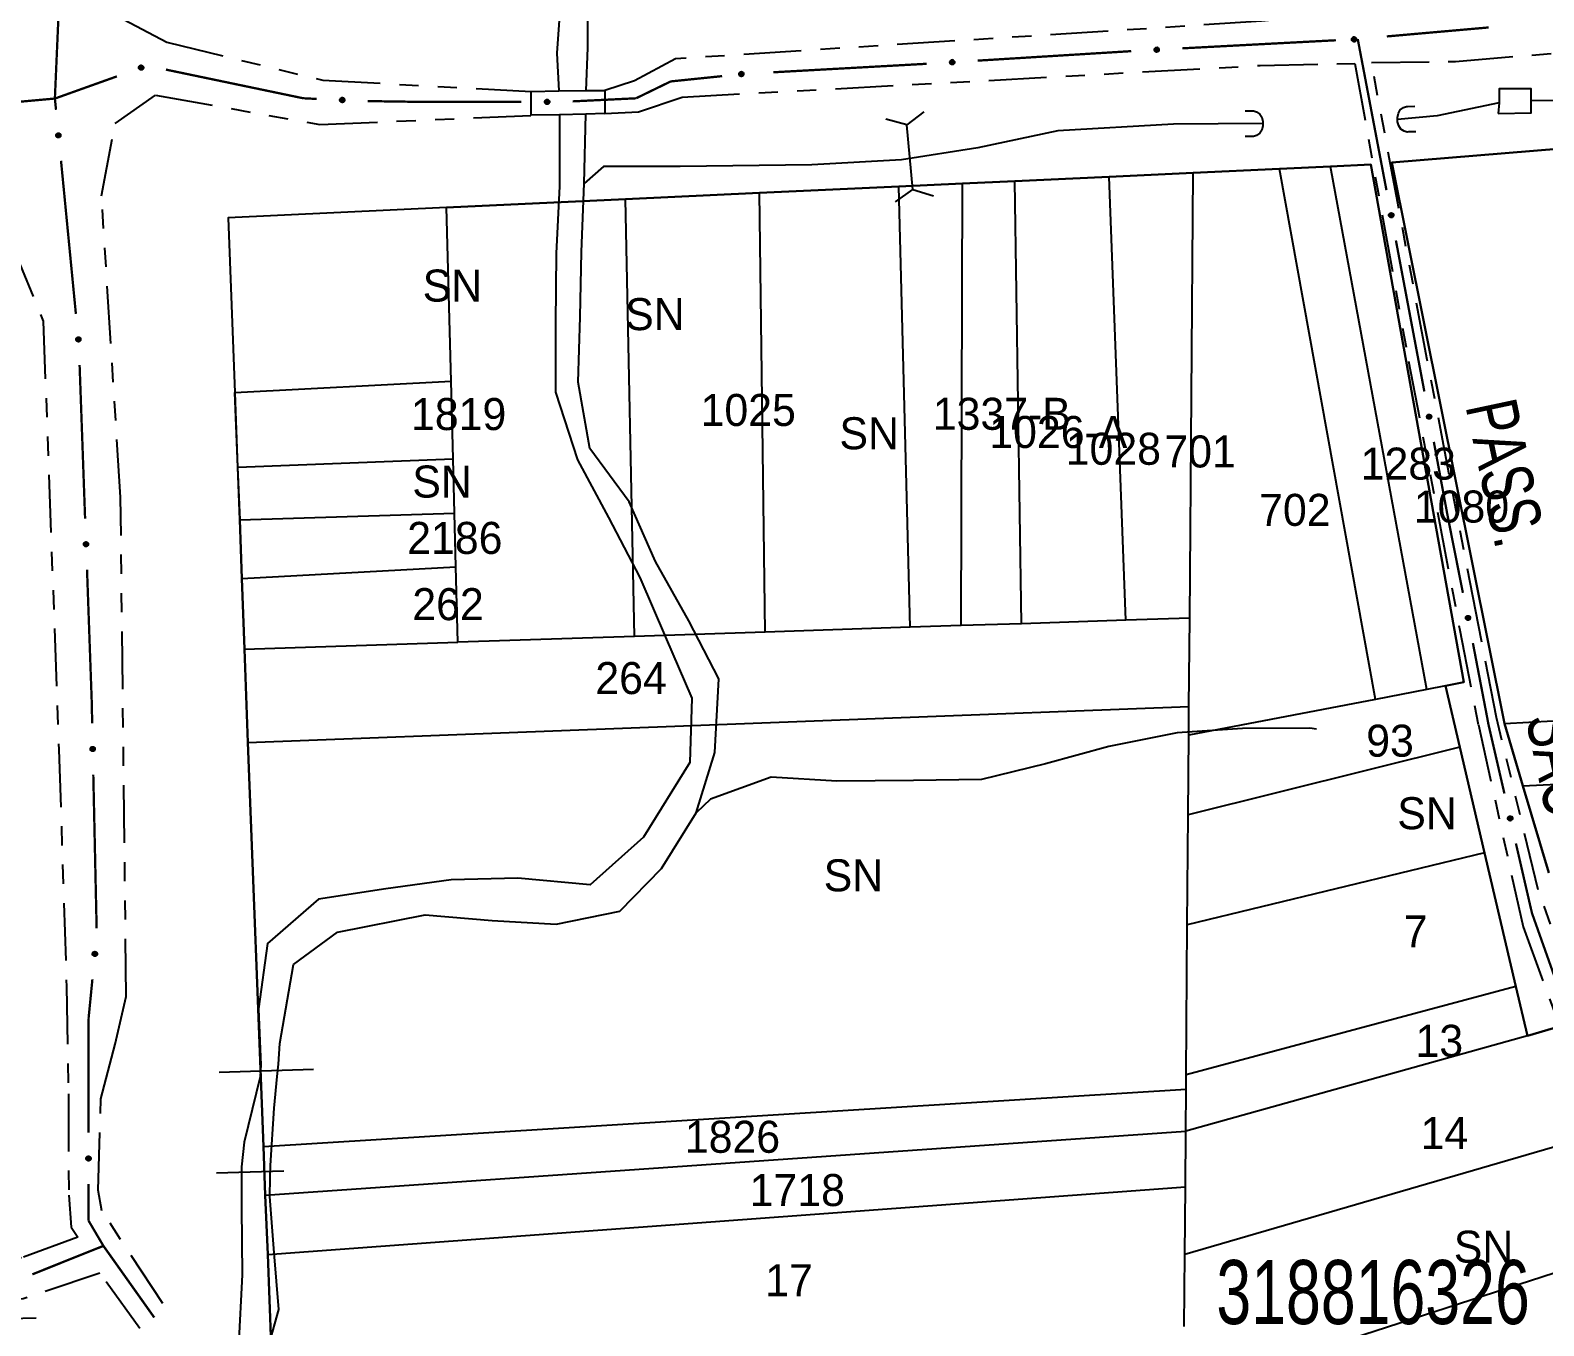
# Model space of a CAD drawing. Extents: x 201225 to 202591, y 4854937 to 4856079.
# Drawn here: x 202366.2 to 202484.4, y 4855265.3 to 4855366.5 of the extents above; entities that cross this region are included whole.
import ezdxf
from ezdxf.enums import TextEntityAlignment as Align

# ---------------------------------------------------------------- set-up
doc = ezdxf.new("R2010")
doc.units = 0
doc.header["$LTSCALE"] = 1.5
doc.header["$MEASUREMENT"] = 0
doc.linetypes.add('TRACO_05', pattern=[11, 7, -1, 0.5, -1, 0.5, -1])
doc.linetypes.add('TRACO_25', pattern=[8, 3, -1, 1, -1, 1, -1])
for name, color, linetype in [('CD_MALHA_LOTES', 7, 'CONTINUOUS'), ('CD_TXT_QUADRA', 2, 'CONTINUOUS'), ('HD-CURSO-PERENE', 170, 'CONTINUOUS'), ('HD-VALAS-DRENOS', 170, 'CONTINUOUS'), ('RU-QUADRA', 210, 'CONTINUOUS'), ('SV-BUEIRO-VALA', 7, 'CONTINUOUS'), ('SV-EIXO-RUA-N-PAV', 6, 'CONTINUOUS'), ('SV-ESTIVAS', 7, 'CONTINUOUS'), ('SV-PONTE-BUEIRO', 251, 'CONTINUOUS'), ('SV-RUA-NAO-PAV', 7, 'CONTINUOUS'), ('SV-TXT-RUA-N-PAV', 7, 'CONTINUOUS'), ('Th_NmrPort', 7, 'CONTINUOUS')]:
    doc.layers.add(name, color=color, linetype=linetype)
doc.styles.add('ARIAL', font='ARIAL.SHX')

# ---------------------------------------------------------------- blocks, each defined once
blk = doc.blocks.new('COD045', base_point=(202327.41, 4856051.68))
at = {"layer": 'SV-ESTIVAS'}
blk.add_lwpolyline([(202328.158538, 4856050.182924), (202327.41, 4856051.68), (202328.158538, 4856053.182924)], dxfattribs=at)
blk = doc.blocks.new('COD120', base_point=(202325.86, 4856054.02))
at = {"layer": 'SV-BUEIRO-VALA'}
blk.add_lwpolyline([(202324.86, 4856052.62), (202324.86, 4856053.203333), (202324.86, 4856053.290833), (202324.943333, 4856053.524167), (202325.11, 4856053.786667), (202325.36, 4856053.9325), (202325.693333, 4856054.02), (202326.026667, 4856054.02), (202326.36, 4856053.9325), (202326.61, 4856053.786667), (202326.776667, 4856053.524167), (202326.86, 4856053.290833), (202326.86, 4856053.203333), (202326.86, 4856052.62)], dxfattribs=at)

msp = doc.modelspace()

# ---------------------------------------------------------------- linework, layer by layer
at = {"layer": 'CD_MALHA_LOTES', "linetype": 'Continuous', "flags": 128}
for points in [[(202481.3, 4855312.35), (202472.51, 4855356.14), (202492.4, 4855357.8)], [(202456.98, 4855355.34), (202463.72, 4855355.65)], [(202463.72, 4855355.65), (202467.72, 4855355.84)], [(202471.23, 4855314.23), (202463.72, 4855355.65)], [(202467.72, 4855355.84), (202470.86, 4855355.99)], [(202475.24, 4855315.01), (202467.72, 4855355.84)], [(202470.86, 4855355.99), (202478.13, 4855315.57)], [(202434, 4855354.27), (202438.97, 4855354.5)], [(202438.88, 4855320), (202438.97, 4855354.5)], [(202438.97, 4855354.5), (202443.07, 4855354.69)], [(202443.07, 4855354.69), (202450.42, 4855355.03)], [(202443.58, 4855320.14), (202443.07, 4855354.69)], [(202450.42, 4855355.03), (202456.98, 4855355.34)], [(202451.74, 4855320.41), (202450.42, 4855355.03)], [(202456.72, 4855320.58), (202456.98, 4855355.34)], [(202398.7, 4855352.63), (202412.66, 4855353.28)], [(202412.66, 4855353.28), (202423.14, 4855353.77)], [(202413.38, 4855319.15), (202412.66, 4855353.28)], [(202423.14, 4855353.77), (202434, 4855354.27)], [(202423.56, 4855319.48), (202423.14, 4855353.77)], [(202434.9, 4855319.88), (202434, 4855354.27)], [(202398.7, 4855352.63), (202381.64, 4855351.83)], [(202399.05, 4855339.09), (202398.7, 4855352.63)], [(202381.64, 4855351.83), (202382.16, 4855338.19)], [(202382.16, 4855338.19), (202399.05, 4855339.09)], [(202399.21, 4855333.01), (202399.05, 4855339.09)], [(202382.4, 4855332.36), (202382.16, 4855338.19)], [(202382.4, 4855332.36), (202399.21, 4855333.01)], [(202382.54, 4855328.24), (202382.4, 4855332.36)], [(202399.32, 4855328.77), (202399.21, 4855333.01)], [(202382.54, 4855328.24), (202399.32, 4855328.77)], [(202399.43, 4855324.58), (202399.32, 4855328.77)], [(202382.71, 4855323.67), (202382.54, 4855328.24)], [(202382.71, 4855323.67), (202399.43, 4855324.58)], [(202382.91, 4855318.15), (202382.71, 4855323.67)], [(202399.58, 4855318.7), (202399.43, 4855324.58)], [(202443.58, 4855320.14), (202438.88, 4855320)], [(202451.74, 4855320.41), (202443.58, 4855320.14)], [(202456.72, 4855320.58), (202451.74, 4855320.41)], [(202456.66, 4855313.67), (202456.72, 4855320.58)], [(202413.38, 4855319.15), (202399.58, 4855318.7)], [(202423.56, 4855319.48), (202413.38, 4855319.15)], [(202434.9, 4855319.88), (202423.56, 4855319.48)], [(202438.88, 4855320), (202434.9, 4855319.88)], [(202382.91, 4855318.15), (202399.58, 4855318.7)], [(202383.17, 4855310.88), (202382.91, 4855318.15)], [(202478.13, 4855315.57), (202476.68, 4855315.29)], [(202471.23, 4855314.23), (202456.65, 4855311.44)], [(202475.24, 4855315.01), (202471.23, 4855314.23)], [(202476.68, 4855315.29), (202475.24, 4855315.01)], [(202476.68, 4855315.29), (202477.8, 4855310.51)], [(202383.17, 4855310.88), (202456.66, 4855313.67)], [(202456.65, 4855311.44), (202456.66, 4855313.67)], [(202481.3, 4855312.35), (202492.69, 4855312.98)], [(202482.74, 4855307.49), (202481.3, 4855312.35)], [(202384.4, 4855279.33), (202383.17, 4855310.88)], [(202456.6, 4855305.21), (202456.65, 4855311.44)], [(202477.8, 4855310.51), (202456.6, 4855305.21)], [(202477.8, 4855310.51), (202479.74, 4855302.26)], [(202482.74, 4855307.49), (202502.95, 4855308.48)], [(202484.75, 4855300.69), (202482.74, 4855307.49)], [(202456.53, 4855296.63), (202456.6, 4855305.21)], [(202479.74, 4855302.26), (202456.53, 4855296.63)], [(202479.74, 4855302.26), (202482.19, 4855291.83)], [(202456.44, 4855284.93), (202456.53, 4855296.63)], [(202482.19, 4855291.83), (202456.44, 4855284.93)], [(202482.19, 4855291.83), (202483.09, 4855287.96)], [(202483.09, 4855287.96), (202485.12, 4855288.57)], [(202483.09, 4855287.96), (202456.41, 4855280.54)], [(202456.44, 4855283.81), (202456.44, 4855284.93)], [(202384.4, 4855279.33), (202456.44, 4855283.81)], [(202456.41, 4855280.54), (202456.44, 4855283.81)], [(202384.54, 4855275.53), (202456.41, 4855280.54)], [(202487.9, 4855280.08), (202456.34, 4855270.9)], [(202456.38, 4855276.19), (202456.41, 4855280.54)], [(202384.54, 4855275.53), (202384.4, 4855279.33)], [(202384.74, 4855270.89), (202384.54, 4855275.53)], [(202384.74, 4855270.89), (202456.38, 4855276.19)], [(202456.34, 4855270.9), (202456.38, 4855276.19)], [(202385.12, 4855260.28), (202384.74, 4855270.89)], [(202490.79, 4855271.27), (202456.25, 4855260.08)], [(202456.29, 4855265.28), (202456.34, 4855270.9)]]:
    msp.add_lwpolyline(points, dxfattribs=at)
at = {"layer": 'HD-CURSO-PERENE', "linetype": 'Continuous'}
for points in [[(202409.73, 4855371.1, 2.8), (202409.69, 4855365.1, 2.8), (202409.58, 4855361.76, 2.8)], [(202407.69, 4855370.23, 3.02), (202407.31, 4855364.68, 3.01), (202407.45, 4855361.75, 3.02)], [(202407.51, 4855359.88, 2.8), (202407.5, 4855354.31, 2.8), (202407.24, 4855349.04, 2.8), (202407.21, 4855343.59, 2.8), (202407.2, 4855338.21, 2.8), (202408.92, 4855332.93, 2.8), (202411.35, 4855328.43, 2.8), (202413.79, 4855323.75, 2.8), (202415.78, 4855319.09, 2.8), (202417.84, 4855314.33, 2.8), (202417.7, 4855309.32, 2.8), (202414.06, 4855303.48, 2.8), (202409.9, 4855299.77, 2.8), (202404.26, 4855300.27, 2.8), (202399.06, 4855300.16, 2.8), (202393.95, 4855299.45, 2.8), (202388.69, 4855298.63, 2.8), (202384.72, 4855295.18, 2.8), (202384.02, 4855290.08, 2.8), (202384.18, 4855285.71, 2.8), (202384.14, 4855284.76, 2.8), (202382.88, 4855279.68, 2.8), (202382.69, 4855277.75, 2.8), (202382.67, 4855276.84, 2.8), (202382.69, 4855274.57, 2.8), (202382.74, 4855269.31, 2.8), (202382.45, 4855263.74, 2.8)], [(202384.85, 4855263.91, 2.8), (202385.6, 4855266.6, 2.8), (202385.23, 4855271.03, 2.8), (202384.89, 4855275.44, 2.8), (202384.91, 4855276.89, 2.8), (202384.95, 4855277.84, 2.8), (202385.24, 4855282.33, 2.8), (202385.47, 4855284.8, 2.8), (202385.56, 4855285.75, 2.8), (202385.68, 4855287.36, 2.8), (202386.74, 4855293.53, 2.8), (202390.18, 4855296.06, 2.8), (202397.01, 4855297.42, 2.8), (202402.26, 4855296.97, 2.8), (202407.24, 4855296.7, 2.8), (202412.21, 4855297.69, 2.8), (202415.47, 4855301.04, 2.8), (202418.19, 4855305.38, 2.8), (202419.63, 4855310.09, 2.8), (202419.96, 4855315.83, 2.8), (202417.61, 4855320.36, 2.8), (202415.01, 4855324.99, 2.8), (202412.95, 4855329.65, 2.8), (202409.87, 4855333.83, 2.8), (202408.98, 4855339.01, 2.8), (202409.12, 4855344.11, 2.8), (202409.23, 4855349.18, 2.8), (202409.43, 4855354.5, 2.8), (202409.56, 4855359.93, 2.8)]]:
    msp.add_polyline3d(points, dxfattribs=at)
at = {"layer": 'HD-VALAS-DRENOS', "linetype": 'TRACO_05'}
for points in [[(202512.93, 4855363.3, 3.11), (202511.4, 4855363.28, 3.11), (202496.16, 4855361.2, 3.11), (202487.3, 4855361, 3.23), (202483.38, 4855360.96, 3.17)], [(202480.88, 4855360.81, 3.13), (202476.03, 4855359.78, 2.71), (202472.94, 4855359.5, 2.71)], [(202462.44, 4855359.18, 2.6), (202455.46, 4855359.13, 2.6), (202446.42, 4855358.63, 2.62), (202440.18, 4855357.29, 2.62), (202434.22, 4855356.35, 2.62), (202427.22, 4855355.97, 2.62), (202416.94, 4855355.83, 2.62), (202410.96, 4855355.83, 2.64), (202409.43, 4855354.5, 2.62)], [(202466.63, 4855311.91, 3.31), (202466.09, 4855311.99, 3.31), (202460.85, 4855311.95, 3.33), (202455.75, 4855311.63, 3.33), (202450.41, 4855310.57, 3.25), (202445.47, 4855309.21, 3.23), (202440.47, 4855307.97, 3.21), (202435.15, 4855307.91, 3.19), (202429.17, 4855307.85, 3.17), (202424.05, 4855308.17, 3.17), (202419.31, 4855306.45, 3.17), (202418.19, 4855305.38, 3.17)], [(202352.75, 4855265.51, 2.79), (202357.78, 4855265.71, 2.75), (202360.63, 4855265.83, 2.75), (202366.64, 4855265.95, 2.75)]]:
    msp.add_polyline3d(points, dxfattribs=at)
at = {"layer": 'RU-QUADRA', "linetype": 'Continuous', "flags": 128}
for points in [[(202492.4, 4855357.8), (202472.51, 4855356.14), (202481.3, 4855312.35), (202482.74, 4855307.49), (202484.75, 4855300.69)], [(202485.12, 4855288.57), (202483.09, 4855287.96), (202482.19, 4855291.83), (202479.74, 4855302.26), (202477.8, 4855310.51), (202476.68, 4855315.29), (202478.13, 4855315.57), (202470.86, 4855355.99), (202467.72, 4855355.84), (202463.72, 4855355.65), (202456.98, 4855355.34), (202450.42, 4855355.03), (202443.07, 4855354.69), (202438.97, 4855354.5), (202434, 4855354.27), (202423.14, 4855353.77), (202412.66, 4855353.28), (202398.7, 4855352.63), (202381.64, 4855351.83), (202382.16, 4855338.19), (202382.38, 4855332.36), (202382.54, 4855328.24), (202382.71, 4855323.67), (202382.91, 4855318.15), (202383.17, 4855310.88), (202384.4, 4855279.33), (202384.54, 4855275.53), (202384.74, 4855270.89), (202385.12, 4855260.28)]]:
    msp.add_lwpolyline(points, dxfattribs=at)
at = {"layer": 'SV-EIXO-RUA-N-PAV', "const_width": 0.18}
for points in [[(202368.11, 4855361.14), (202368.55, 4855371.24)], [(202480.06, 4855366.69), (202472.11, 4855365.99)], [(202468.13, 4855365.69), (202456.14, 4855365.06)], [(202469.84, 4855365.78), (202472.08, 4855353.99)], [(202436.11, 4855363.85), (202424.2, 4855363.19)], [(202436.18, 4855363.85), (202436.11, 4855363.85)], [(202452.15, 4855364.84), (202440.17, 4855364.1)], [(202372.95, 4855362.87), (202368.25, 4855361.19)], [(202387.51, 4855361.16), (202376.78, 4855363.4)], [(202420.21, 4855362.89), (202416.23, 4855362.48)], [(202416.18, 4855362.47), (202413.53, 4855361.18)], [(202416.23, 4855362.48), (202416.18, 4855362.47)], [(202368.11, 4855361.14), (202361.28, 4855360.52)], [(202368.25, 4855361.19), (202368.11, 4855361.14)], [(202368.2, 4855360.26), (202368.11, 4855361.14)], [(202387.55, 4855361.16), (202387.51, 4855361.16)], [(202388.55, 4855361.11), (202387.55, 4855361.16)], [(202396.71, 4855360.88), (202392.54, 4855360.94)], [(202397.54, 4855360.88), (202396.71, 4855360.88)], [(202404.54, 4855360.88), (202397.54, 4855360.88)], [(202413.49, 4855361.16), (202408.54, 4855360.92)], [(202413.53, 4855361.18), (202413.49, 4855361.16)], [(202369.75, 4855344.33), (202368.59, 4855356.28)], [(202472.82, 4855350.06), (202475.04, 4855338.27)], [(202370.47, 4855328.35), (202370.04, 4855340.34)], [(202475.78, 4855334.34), (202476.88, 4855328.44)], [(202476.88, 4855328.44), (202476.9, 4855328.35)], [(202476.9, 4855328.35), (202478.05, 4855322.55)], [(202370.99, 4855314.01), (202370.62, 4855324.36)], [(202478.83, 4855318.63), (202479.96, 4855312.74)], [(202371, 4855313.36), (202370.99, 4855314.01)], [(202371.03, 4855312.36), (202371, 4855313.36)], [(202479.96, 4855312.74), (202480.03, 4855312.35)], [(202480.03, 4855312.35), (202481.29, 4855306.89)], [(202371.37, 4855296.37), (202371.11, 4855308.36)], [(202482.19, 4855302.99), (202483.31, 4855298.12)], [(202483.31, 4855298.12), (202483.45, 4855297.53)], [(202483.45, 4855297.53), (202485.59, 4855291.5)], [(202370.74, 4855289.32), (202371.04, 4855292.38)], [(202370.74, 4855288.4), (202370.74, 4855289.32)], [(202370.74, 4855280.4), (202370.74, 4855288.4)], [(202370.74, 4855273.54), (202370.74, 4855276.4)], [(202370.81, 4855273.42), (202370.74, 4855273.54)], [(202371.9, 4855271.57), (202370.81, 4855273.42)], [(202370.99, 4855271.21), (202371.9, 4855271.57)], [(202372.4, 4855270.87), (202371.9, 4855271.57)], [(202366.35, 4855269.35), (202370.99, 4855271.21)], [(202375.87, 4855265.98), (202372.4, 4855270.87)]]:
    msp.add_lwpolyline(points, dxfattribs=at)
at = {"layer": 'SV-EIXO-RUA-N-PAV'}
for points in [[(202454.3, 4855364.85), (202454.26, 4855364.81), (202454.23, 4855364.79), (202454.19, 4855364.78), (202454.16, 4855364.77), (202454.12, 4855364.77), (202454.09, 4855364.78), (202454.05, 4855364.8), (202454.01, 4855364.83), (202453.99, 4855364.87), (202453.98, 4855364.91), (202453.97, 4855364.94), (202453.97, 4855364.98), (202453.98, 4855365.01), (202454, 4855365.05), (202454.04, 4855365.09), (202454.07, 4855365.11), (202454.1, 4855365.12), (202454.14, 4855365.13), (202454.18, 4855365.12), (202454.21, 4855365.12), (202454.25, 4855365.1), (202454.28, 4855365.06), (202454.31, 4855365.03), (202454.32, 4855364.99), (202454.32, 4855364.96), (202454.32, 4855364.92), (202454.32, 4855364.89), (202454.3, 4855364.85)], [(202469.7, 4855365.66), (202469.67, 4855365.62), (202469.63, 4855365.6), (202469.6, 4855365.58), (202469.56, 4855365.58), (202469.53, 4855365.58), (202469.49, 4855365.59), (202469.45, 4855365.61), (202469.42, 4855365.64), (202469.39, 4855365.68), (202469.38, 4855365.71), (202469.38, 4855365.75), (202469.38, 4855365.78), (202469.39, 4855365.82), (202469.41, 4855365.86), (202469.44, 4855365.89), (202469.47, 4855365.92), (202469.51, 4855365.93), (202469.54, 4855365.93), (202469.58, 4855365.93), (202469.61, 4855365.92), (202469.65, 4855365.9), (202469.69, 4855365.87), (202469.71, 4855365.84), (202469.72, 4855365.8), (202469.73, 4855365.77), (202469.73, 4855365.73), (202469.72, 4855365.69), (202469.7, 4855365.66)], [(202438.33, 4855363.88), (202438.29, 4855363.84), (202438.26, 4855363.81), (202438.22, 4855363.8), (202438.19, 4855363.8), (202438.15, 4855363.8), (202438.12, 4855363.81), (202438.08, 4855363.83), (202438.04, 4855363.86), (202438.02, 4855363.9), (202438.01, 4855363.93), (202438, 4855363.96), (202438, 4855364), (202438.01, 4855364.04), (202438.03, 4855364.07), (202438.06, 4855364.11), (202438.1, 4855364.13), (202438.13, 4855364.15), (202438.17, 4855364.15), (202438.2, 4855364.15), (202438.24, 4855364.14), (202438.28, 4855364.12), (202438.31, 4855364.09), (202438.34, 4855364.06), (202438.35, 4855364.02), (202438.35, 4855363.99), (202438.35, 4855363.95), (202438.35, 4855363.91), (202438.33, 4855363.88)], [(202375.01, 4855363.49), (202374.99, 4855363.45), (202374.96, 4855363.41), (202374.93, 4855363.39), (202374.9, 4855363.38), (202374.87, 4855363.37), (202374.83, 4855363.37), (202374.79, 4855363.38), (202374.75, 4855363.4), (202374.71, 4855363.43), (202374.69, 4855363.45), (202374.67, 4855363.49), (202374.67, 4855363.52), (202374.67, 4855363.56), (202374.67, 4855363.6), (202374.69, 4855363.64), (202374.72, 4855363.68), (202374.75, 4855363.7), (202374.78, 4855363.71), (202374.82, 4855363.72), (202374.85, 4855363.72), (202374.89, 4855363.71), (202374.94, 4855363.69), (202374.97, 4855363.67), (202374.99, 4855363.64), (202375.01, 4855363.61), (202375.02, 4855363.57), (202375.02, 4855363.53), (202375.01, 4855363.49)], [(202421.86, 4855362.96), (202421.83, 4855362.92), (202421.8, 4855362.89), (202421.77, 4855362.88), (202421.73, 4855362.87), (202421.7, 4855362.87), (202421.66, 4855362.88), (202421.62, 4855362.89), (202421.58, 4855362.92), (202421.56, 4855362.96), (202421.54, 4855362.99), (202421.54, 4855363.03), (202421.54, 4855363.06), (202421.54, 4855363.1), (202421.56, 4855363.14), (202421.59, 4855363.18), (202421.63, 4855363.2), (202421.66, 4855363.22), (202421.7, 4855363.22), (202421.73, 4855363.22), (202421.77, 4855363.22), (202421.8, 4855363.2), (202421.84, 4855363.17), (202421.87, 4855363.13), (202421.88, 4855363.1), (202421.89, 4855363.07), (202421.89, 4855363.03), (202421.88, 4855362.99), (202421.86, 4855362.96)], [(202390.68, 4855360.91), (202390.65, 4855360.87), (202390.61, 4855360.85), (202390.57, 4855360.84), (202390.54, 4855360.84), (202390.5, 4855360.85), (202390.47, 4855360.86), (202390.43, 4855360.88), (202390.4, 4855360.92), (202390.38, 4855360.96), (202390.37, 4855360.99), (202390.37, 4855361.03), (202390.37, 4855361.06), (202390.39, 4855361.1), (202390.41, 4855361.13), (202390.45, 4855361.17), (202390.48, 4855361.19), (202390.52, 4855361.2), (202390.55, 4855361.2), (202390.59, 4855361.19), (202390.62, 4855361.18), (202390.66, 4855361.16), (202390.69, 4855361.12), (202390.71, 4855361.08), (202390.72, 4855361.05), (202390.72, 4855361.01), (202390.72, 4855360.98), (202390.71, 4855360.94), (202390.68, 4855360.91)], [(202406.68, 4855360.77), (202406.65, 4855360.73), (202406.61, 4855360.71), (202406.58, 4855360.7), (202406.54, 4855360.7), (202406.51, 4855360.7), (202406.47, 4855360.71), (202406.44, 4855360.73), (202406.4, 4855360.77), (202406.38, 4855360.81), (202406.37, 4855360.84), (202406.37, 4855360.88), (202406.37, 4855360.91), (202406.38, 4855360.95), (202406.4, 4855360.98), (202406.44, 4855361.02), (202406.47, 4855361.04), (202406.51, 4855361.05), (202406.54, 4855361.05), (202406.58, 4855361.05), (202406.61, 4855361.04), (202406.65, 4855361.02), (202406.68, 4855360.98), (202406.71, 4855360.95), (202406.72, 4855360.91), (202406.72, 4855360.88), (202406.72, 4855360.84), (202406.71, 4855360.81), (202406.68, 4855360.77)], [(202368.3, 4855358.11), (202368.26, 4855358.14), (202368.23, 4855358.18), (202368.22, 4855358.21), (202368.21, 4855358.25), (202368.21, 4855358.28), (202368.22, 4855358.32), (202368.24, 4855358.35), (202368.27, 4855358.39), (202368.3, 4855358.42), (202368.34, 4855358.43), (202368.37, 4855358.44), (202368.41, 4855358.44), (202368.44, 4855358.43), (202368.48, 4855358.41), (202368.52, 4855358.38), (202368.54, 4855358.35), (202368.56, 4855358.31), (202368.56, 4855358.28), (202368.56, 4855358.24), (202368.56, 4855358.21), (202368.54, 4855358.17), (202368.51, 4855358.13), (202368.47, 4855358.11), (202368.44, 4855358.09), (202368.41, 4855358.09), (202368.37, 4855358.09), (202368.33, 4855358.09), (202368.3, 4855358.11)], [(202472.53, 4855352.19), (202472.57, 4855352.16), (202472.6, 4855352.13), (202472.62, 4855352.1), (202472.63, 4855352.06), (202472.63, 4855352.03), (202472.63, 4855351.99), (202472.61, 4855351.95), (202472.59, 4855351.91), (202472.55, 4855351.88), (202472.52, 4855351.86), (202472.49, 4855351.85), (202472.45, 4855351.85), (202472.42, 4855351.86), (202472.38, 4855351.87), (202472.34, 4855351.9), (202472.31, 4855351.93), (202472.29, 4855351.96), (202472.28, 4855352), (202472.28, 4855352.03), (202472.28, 4855352.07), (202472.3, 4855352.11), (202472.32, 4855352.15), (202472.36, 4855352.18), (202472.39, 4855352.19), (202472.42, 4855352.2), (202472.46, 4855352.21), (202472.49, 4855352.2), (202472.53, 4855352.19)], [(202369.85, 4855342.19), (202369.81, 4855342.22), (202369.79, 4855342.25), (202369.77, 4855342.29), (202369.77, 4855342.32), (202369.77, 4855342.36), (202369.78, 4855342.39), (202369.79, 4855342.43), (202369.82, 4855342.47), (202369.86, 4855342.49), (202369.89, 4855342.51), (202369.93, 4855342.52), (202369.96, 4855342.52), (202370, 4855342.51), (202370.04, 4855342.49), (202370.08, 4855342.46), (202370.1, 4855342.42), (202370.11, 4855342.39), (202370.12, 4855342.36), (202370.12, 4855342.32), (202370.11, 4855342.28), (202370.1, 4855342.25), (202370.06, 4855342.21), (202370.03, 4855342.18), (202370, 4855342.17), (202369.96, 4855342.16), (202369.93, 4855342.16), (202369.89, 4855342.17), (202369.85, 4855342.19)], [(202475.49, 4855336.46), (202475.53, 4855336.44), (202475.56, 4855336.4), (202475.58, 4855336.37), (202475.58, 4855336.34), (202475.59, 4855336.3), (202475.58, 4855336.27), (202475.57, 4855336.23), (202475.54, 4855336.19), (202475.51, 4855336.16), (202475.48, 4855336.14), (202475.44, 4855336.13), (202475.41, 4855336.13), (202475.37, 4855336.13), (202475.33, 4855336.15), (202475.29, 4855336.17), (202475.26, 4855336.21), (202475.25, 4855336.24), (202475.24, 4855336.27), (202475.23, 4855336.31), (202475.24, 4855336.34), (202475.25, 4855336.38), (202475.28, 4855336.42), (202475.31, 4855336.45), (202475.34, 4855336.47), (202475.38, 4855336.48), (202475.41, 4855336.48), (202475.45, 4855336.48), (202475.49, 4855336.46)], [(202370.44, 4855326.21), (202370.4, 4855326.24), (202370.38, 4855326.27), (202370.37, 4855326.31), (202370.37, 4855326.34), (202370.37, 4855326.38), (202370.38, 4855326.41), (202370.4, 4855326.45), (202370.43, 4855326.49), (202370.47, 4855326.51), (202370.5, 4855326.52), (202370.54, 4855326.53), (202370.57, 4855326.53), (202370.61, 4855326.52), (202370.64, 4855326.5), (202370.68, 4855326.46), (202370.7, 4855326.43), (202370.71, 4855326.39), (202370.72, 4855326.36), (202370.72, 4855326.32), (202370.71, 4855326.29), (202370.69, 4855326.25), (202370.65, 4855326.21), (202370.62, 4855326.19), (202370.58, 4855326.18), (202370.55, 4855326.18), (202370.51, 4855326.18), (202370.48, 4855326.18), (202370.44, 4855326.21)], [(202478.52, 4855320.75), (202478.56, 4855320.73), (202478.59, 4855320.7), (202478.61, 4855320.66), (202478.62, 4855320.63), (202478.62, 4855320.59), (202478.62, 4855320.56), (202478.6, 4855320.52), (202478.58, 4855320.48), (202478.54, 4855320.45), (202478.51, 4855320.43), (202478.48, 4855320.42), (202478.44, 4855320.42), (202478.41, 4855320.42), (202478.37, 4855320.44), (202478.33, 4855320.46), (202478.3, 4855320.49), (202478.28, 4855320.53), (202478.27, 4855320.56), (202478.27, 4855320.6), (202478.27, 4855320.63), (202478.29, 4855320.67), (202478.31, 4855320.71), (202478.34, 4855320.74), (202478.38, 4855320.76), (202478.41, 4855320.77), (202478.45, 4855320.77), (202478.48, 4855320.77), (202478.52, 4855320.75)], [(202370.96, 4855310.22), (202370.93, 4855310.25), (202370.9, 4855310.29), (202370.89, 4855310.32), (202370.89, 4855310.36), (202370.89, 4855310.39), (202370.9, 4855310.43), (202370.92, 4855310.46), (202370.95, 4855310.5), (202370.99, 4855310.52), (202371.03, 4855310.53), (202371.06, 4855310.54), (202371.1, 4855310.54), (202371.13, 4855310.52), (202371.17, 4855310.5), (202371.2, 4855310.47), (202371.23, 4855310.43), (202371.24, 4855310.4), (202371.24, 4855310.36), (202371.24, 4855310.33), (202371.23, 4855310.29), (202371.21, 4855310.26), (202371.17, 4855310.22), (202371.14, 4855310.2), (202371.1, 4855310.19), (202371.07, 4855310.18), (202371.03, 4855310.19), (202371, 4855310.19), (202370.96, 4855310.22)], [(202481.82, 4855305.1), (202481.86, 4855305.08), (202481.89, 4855305.05), (202481.91, 4855305.01), (202481.92, 4855304.98), (202481.92, 4855304.95), (202481.92, 4855304.91), (202481.91, 4855304.87), (202481.88, 4855304.83), (202481.85, 4855304.8), (202481.82, 4855304.78), (202481.78, 4855304.77), (202481.75, 4855304.76), (202481.71, 4855304.77), (202481.67, 4855304.78), (202481.63, 4855304.81), (202481.6, 4855304.84), (202481.58, 4855304.87), (202481.57, 4855304.9), (202481.57, 4855304.94), (202481.57, 4855304.97), (202481.58, 4855305.01), (202481.61, 4855305.06), (202481.64, 4855305.09), (202481.67, 4855305.1), (202481.7, 4855305.11), (202481.74, 4855305.12), (202481.77, 4855305.12), (202481.82, 4855305.1)], [(202371.12, 4855294.24), (202371.08, 4855294.28), (202371.06, 4855294.32), (202371.06, 4855294.35), (202371.06, 4855294.39), (202371.07, 4855294.42), (202371.08, 4855294.46), (202371.1, 4855294.49), (202371.14, 4855294.52), (202371.18, 4855294.54), (202371.22, 4855294.55), (202371.25, 4855294.55), (202371.29, 4855294.54), (202371.32, 4855294.52), (202371.36, 4855294.5), (202371.39, 4855294.46), (202371.41, 4855294.42), (202371.41, 4855294.39), (202371.41, 4855294.35), (202371.4, 4855294.32), (202371.39, 4855294.28), (202371.37, 4855294.25), (202371.33, 4855294.22), (202371.29, 4855294.2), (202371.25, 4855294.19), (202371.22, 4855294.2), (202371.18, 4855294.2), (202371.15, 4855294.21), (202371.12, 4855294.24)], [(202370.63, 4855278.25), (202370.59, 4855278.29), (202370.57, 4855278.32), (202370.56, 4855278.36), (202370.56, 4855278.39), (202370.56, 4855278.43), (202370.57, 4855278.46), (202370.59, 4855278.5), (202370.63, 4855278.54), (202370.67, 4855278.56), (202370.7, 4855278.57), (202370.74, 4855278.57), (202370.77, 4855278.57), (202370.81, 4855278.56), (202370.84, 4855278.54), (202370.88, 4855278.5), (202370.9, 4855278.46), (202370.91, 4855278.43), (202370.91, 4855278.39), (202370.91, 4855278.36), (202370.9, 4855278.32), (202370.88, 4855278.29), (202370.84, 4855278.25), (202370.81, 4855278.23), (202370.77, 4855278.22), (202370.74, 4855278.22), (202370.7, 4855278.22), (202370.67, 4855278.23), (202370.63, 4855278.25)]]:
    msp.add_lwpolyline(points, close=True, dxfattribs=at)
for points in [[(202454.31, 4855365.03), (202453.97, 4855364.98)], [(202454.28, 4855365.06), (202453.98, 4855365.01)], [(202454.29, 4855365.05), (202453.98, 4855364.99)], [(202454.31, 4855365.01), (202453.98, 4855364.96)], [(202454.25, 4855365.1), (202454, 4855365.05)], [(202454.26, 4855365.08), (202454, 4855365.03)], [(202454.22, 4855365.1), (202454.03, 4855365.07)], [(202454.21, 4855365.12), (202454.04, 4855365.09)], [(202454.19, 4855365.12), (202454.06, 4855365.1)], [(202454.18, 4855365.12), (202454.07, 4855365.11)], [(202469.71, 4855365.84), (202469.38, 4855365.78)], [(202469.72, 4855365.82), (202469.38, 4855365.77)], [(202469.72, 4855365.8), (202469.38, 4855365.75)], [(202469.72, 4855365.78), (202469.38, 4855365.73)], [(202469.73, 4855365.77), (202469.38, 4855365.71)], [(202469.69, 4855365.87), (202469.39, 4855365.82)], [(202469.7, 4855365.85), (202469.39, 4855365.8)], [(202469.72, 4855365.75), (202469.39, 4855365.69)], [(202469.73, 4855365.73), (202469.39, 4855365.68)], [(202469.67, 4855365.88), (202469.4, 4855365.84)], [(202469.65, 4855365.9), (202469.41, 4855365.86)], [(202469.72, 4855365.71), (202469.41, 4855365.66)], [(202469.72, 4855365.69), (202469.42, 4855365.64)], [(202469.63, 4855365.91), (202469.43, 4855365.88)], [(202469.61, 4855365.92), (202469.44, 4855365.89)], [(202469.71, 4855365.68), (202469.44, 4855365.63)], [(202469.7, 4855365.66), (202469.45, 4855365.61)], [(202469.59, 4855365.93), (202469.46, 4855365.91)], [(202469.58, 4855365.93), (202469.47, 4855365.92)], [(202469.68, 4855365.64), (202469.48, 4855365.6)], [(202469.67, 4855365.62), (202469.49, 4855365.59)], [(202469.65, 4855365.61), (202469.52, 4855365.59)], [(202469.63, 4855365.6), (202469.53, 4855365.58)], [(202438.34, 4855364.06), (202438, 4855364)], [(202438.34, 4855364.04), (202438, 4855363.98)], [(202438.35, 4855364.02), (202438, 4855363.96)], [(202438.31, 4855364.09), (202438.01, 4855364.04)], [(202438.32, 4855364.07), (202438.01, 4855364.02)], [(202438.35, 4855364), (202438.01, 4855363.95)], [(202438.35, 4855363.99), (202438.01, 4855363.93)], [(202438.29, 4855364.1), (202438.02, 4855364.05)], [(202438.35, 4855363.97), (202438.02, 4855363.91)], [(202438.35, 4855363.95), (202438.02, 4855363.9)], [(202438.28, 4855364.12), (202438.03, 4855364.07)], [(202438.35, 4855363.93), (202438.04, 4855363.88)], [(202438.35, 4855363.91), (202438.04, 4855363.86)], [(202438.24, 4855364.14), (202438.06, 4855364.11)], [(202438.25, 4855364.13), (202438.06, 4855364.09)], [(202438.34, 4855363.9), (202438.07, 4855363.84)], [(202438.33, 4855363.88), (202438.08, 4855363.83)], [(202438.22, 4855364.14), (202438.09, 4855364.12)], [(202438.2, 4855364.15), (202438.1, 4855364.13)], [(202438.31, 4855363.86), (202438.11, 4855363.82)], [(202438.29, 4855363.84), (202438.12, 4855363.81)], [(202438.27, 4855363.83), (202438.15, 4855363.81)], [(202454.32, 4855364.99), (202453.97, 4855364.94)], [(202454.32, 4855364.98), (202453.98, 4855364.93)], [(202454.32, 4855364.96), (202453.98, 4855364.91)], [(202454.32, 4855364.94), (202453.99, 4855364.89)], [(202454.32, 4855364.92), (202453.99, 4855364.87)], [(202454.32, 4855364.91), (202454.01, 4855364.85)], [(202454.32, 4855364.89), (202454.01, 4855364.83)], [(202454.3, 4855364.87), (202454.04, 4855364.82)], [(202454.3, 4855364.85), (202454.05, 4855364.8)], [(202454.28, 4855364.83), (202454.08, 4855364.79)], [(202454.26, 4855364.81), (202454.09, 4855364.78)], [(202454.24, 4855364.8), (202454.11, 4855364.78)], [(202454.23, 4855364.79), (202454.12, 4855364.77)], [(202374.89, 4855363.71), (202374.67, 4855363.6)], [(202374.91, 4855363.7), (202374.67, 4855363.58)], [(202374.94, 4855363.69), (202374.67, 4855363.56)], [(202374.95, 4855363.68), (202374.67, 4855363.54)], [(202374.97, 4855363.67), (202374.67, 4855363.52)], [(202374.98, 4855363.65), (202374.67, 4855363.5)], [(202374.99, 4855363.64), (202374.67, 4855363.49)], [(202375, 4855363.62), (202374.68, 4855363.47)], [(202374.85, 4855363.72), (202374.69, 4855363.64)], [(202374.87, 4855363.71), (202374.69, 4855363.62)], [(202375.01, 4855363.61), (202374.69, 4855363.45)], [(202374.83, 4855363.72), (202374.71, 4855363.66)], [(202375.01, 4855363.59), (202374.71, 4855363.44)], [(202375.02, 4855363.57), (202374.71, 4855363.43)], [(202374.82, 4855363.72), (202374.72, 4855363.68)], [(202375.01, 4855363.55), (202374.73, 4855363.41)], [(202375.02, 4855363.53), (202374.75, 4855363.4)], [(202375.01, 4855363.52), (202374.77, 4855363.39)], [(202375.01, 4855363.49), (202374.79, 4855363.38)], [(202375, 4855363.47), (202374.82, 4855363.38)], [(202374.99, 4855363.45), (202374.83, 4855363.37)], [(202374.97, 4855363.43), (202374.86, 4855363.37)], [(202374.96, 4855363.41), (202374.87, 4855363.37)], [(202421.84, 4855363.17), (202421.54, 4855363.1)], [(202421.85, 4855363.15), (202421.54, 4855363.08)], [(202421.87, 4855363.13), (202421.54, 4855363.06)], [(202421.87, 4855363.12), (202421.54, 4855363.05)], [(202421.88, 4855363.1), (202421.54, 4855363.03)], [(202421.88, 4855363.08), (202421.54, 4855363.01)], [(202421.89, 4855363.07), (202421.54, 4855362.99)], [(202421.8, 4855363.2), (202421.56, 4855363.14)], [(202421.82, 4855363.18), (202421.56, 4855363.12)], [(202421.88, 4855363.05), (202421.56, 4855362.98)], [(202421.89, 4855363.03), (202421.56, 4855362.96)], [(202421.78, 4855363.2), (202421.58, 4855363.16)], [(202421.88, 4855363.01), (202421.58, 4855362.94)], [(202421.88, 4855362.99), (202421.58, 4855362.92)], [(202421.77, 4855363.22), (202421.59, 4855363.18)], [(202421.87, 4855362.98), (202421.61, 4855362.91)], [(202421.74, 4855363.22), (202421.62, 4855363.19)], [(202421.86, 4855362.96), (202421.62, 4855362.89)], [(202421.73, 4855363.22), (202421.63, 4855363.2)], [(202421.85, 4855362.94), (202421.65, 4855362.89)], [(202421.83, 4855362.92), (202421.66, 4855362.88)], [(202421.81, 4855362.9), (202421.69, 4855362.88)], [(202421.8, 4855362.89), (202421.7, 4855362.87)], [(202438.26, 4855363.81), (202438.15, 4855363.8)], [(202390.71, 4855361.08), (202390.37, 4855361.06)], [(202390.71, 4855361.07), (202390.37, 4855361.05)], [(202390.72, 4855361.05), (202390.37, 4855361.03)], [(202390.72, 4855361.03), (202390.37, 4855361.01)], [(202390.72, 4855361.01), (202390.37, 4855360.99)], [(202390.7, 4855361.1), (202390.38, 4855361.08)], [(202390.72, 4855360.99), (202390.38, 4855360.97)], [(202390.72, 4855360.98), (202390.38, 4855360.96)], [(202390.69, 4855361.12), (202390.39, 4855361.1)], [(202390.71, 4855360.96), (202390.39, 4855360.94)], [(202390.67, 4855361.14), (202390.4, 4855361.12)], [(202390.71, 4855360.94), (202390.4, 4855360.92)], [(202390.66, 4855361.16), (202390.41, 4855361.13)], [(202390.69, 4855360.93), (202390.42, 4855360.9)], [(202390.68, 4855360.91), (202390.43, 4855360.88)], [(202390.64, 4855361.17), (202390.44, 4855361.15)], [(202390.62, 4855361.18), (202390.45, 4855361.17)], [(202390.66, 4855360.89), (202390.46, 4855360.87)], [(202390.6, 4855361.19), (202390.47, 4855361.18)], [(202390.65, 4855360.87), (202390.47, 4855360.86)], [(202390.59, 4855361.19), (202390.48, 4855361.19)], [(202390.63, 4855360.86), (202390.5, 4855360.86)], [(202390.61, 4855360.85), (202390.5, 4855360.85)], [(202406.71, 4855360.95), (202406.37, 4855360.91)], [(202406.71, 4855360.93), (202406.37, 4855360.89)], [(202406.72, 4855360.91), (202406.37, 4855360.88)], [(202406.72, 4855360.89), (202406.37, 4855360.86)], [(202406.72, 4855360.88), (202406.37, 4855360.84)], [(202406.68, 4855360.98), (202406.38, 4855360.95)], [(202406.69, 4855360.97), (202406.38, 4855360.93)], [(202406.71, 4855360.86), (202406.38, 4855360.82)], [(202406.72, 4855360.84), (202406.38, 4855360.81)], [(202406.65, 4855361.02), (202406.4, 4855360.98)], [(202406.66, 4855361), (202406.4, 4855360.97)], [(202406.71, 4855360.82), (202406.4, 4855360.79)], [(202406.71, 4855360.81), (202406.4, 4855360.77)], [(202406.7, 4855360.79), (202406.42, 4855360.75)], [(202406.63, 4855361.03), (202406.43, 4855361)], [(202406.61, 4855361.04), (202406.44, 4855361.02)], [(202406.68, 4855360.77), (202406.44, 4855360.73)], [(202406.59, 4855361.04), (202406.46, 4855361.03)], [(202406.67, 4855360.75), (202406.46, 4855360.72)], [(202406.58, 4855361.05), (202406.47, 4855361.04)], [(202406.65, 4855360.73), (202406.47, 4855360.71)], [(202406.63, 4855360.72), (202406.5, 4855360.71)], [(202406.61, 4855360.71), (202406.51, 4855360.7)], [(202368.23, 4855358.18), (202368.21, 4855358.28)], [(202368.26, 4855358.14), (202368.22, 4855358.32)], [(202368.24, 4855358.16), (202368.22, 4855358.29)], [(202368.28, 4855358.13), (202368.23, 4855358.33)], [(202368.3, 4855358.11), (202368.24, 4855358.35)], [(202368.32, 4855358.1), (202368.25, 4855358.37)], [(202368.33, 4855358.09), (202368.27, 4855358.39)], [(202368.35, 4855358.09), (202368.28, 4855358.4)], [(202368.37, 4855358.09), (202368.3, 4855358.42)], [(202368.39, 4855358.09), (202368.32, 4855358.42)], [(202368.41, 4855358.09), (202368.34, 4855358.43)], [(202368.42, 4855358.09), (202368.36, 4855358.44)], [(202368.44, 4855358.09), (202368.37, 4855358.44)], [(202368.46, 4855358.1), (202368.39, 4855358.44)], [(202368.47, 4855358.11), (202368.41, 4855358.44)], [(202368.49, 4855358.12), (202368.43, 4855358.43)], [(202368.51, 4855358.13), (202368.44, 4855358.43)], [(202368.52, 4855358.16), (202368.46, 4855358.42)], [(202368.54, 4855358.17), (202368.48, 4855358.41)], [(202368.54, 4855358.19), (202368.5, 4855358.39)], [(202368.56, 4855358.21), (202368.52, 4855358.38)], [(202368.56, 4855358.23), (202368.53, 4855358.36)], [(202368.56, 4855358.24), (202368.54, 4855358.35)], [(202472.28, 4855352.07), (202472.34, 4855351.9)], [(202472.28, 4855352.05), (202472.32, 4855351.92)], [(202472.28, 4855352.03), (202472.31, 4855351.93)], [(202472.29, 4855352.08), (202472.35, 4855351.89)], [(202472.3, 4855352.11), (202472.38, 4855351.87)], [(202472.31, 4855352.12), (202472.4, 4855351.87)], [(202472.32, 4855352.15), (202472.42, 4855351.86)], [(202472.34, 4855352.16), (202472.43, 4855351.86)], [(202472.36, 4855352.18), (202472.45, 4855351.85)], [(202472.37, 4855352.18), (202472.47, 4855351.86)], [(202472.39, 4855352.19), (202472.49, 4855351.85)], [(202472.4, 4855352.19), (202472.5, 4855351.86)], [(202472.42, 4855352.2), (202472.52, 4855351.86)], [(202472.44, 4855352.2), (202472.54, 4855351.88)], [(202472.46, 4855352.21), (202472.55, 4855351.88)], [(202472.48, 4855352.2), (202472.57, 4855351.9)], [(202472.49, 4855352.2), (202472.59, 4855351.91)], [(202472.51, 4855352.19), (202472.6, 4855351.93)], [(202472.53, 4855352.19), (202472.61, 4855351.95)], [(202472.56, 4855352.17), (202472.62, 4855351.98)], [(202472.57, 4855352.16), (202472.63, 4855351.99)], [(202472.59, 4855352.14), (202472.63, 4855352.02)], [(202472.6, 4855352.13), (202472.63, 4855352.03)], [(202369.8, 4855342.24), (202369.77, 4855342.37)], [(202369.79, 4855342.25), (202369.77, 4855342.36)], [(202369.81, 4855342.22), (202369.78, 4855342.39)], [(202369.85, 4855342.19), (202369.79, 4855342.43)], [(202369.83, 4855342.21), (202369.79, 4855342.4)], [(202369.87, 4855342.18), (202369.81, 4855342.45)], [(202369.89, 4855342.17), (202369.82, 4855342.47)], [(202369.91, 4855342.17), (202369.84, 4855342.48)], [(202369.93, 4855342.16), (202369.86, 4855342.49)], [(202369.94, 4855342.17), (202369.87, 4855342.5)], [(202369.96, 4855342.16), (202369.89, 4855342.51)], [(202369.98, 4855342.17), (202369.91, 4855342.51)], [(202370, 4855342.17), (202369.93, 4855342.52)], [(202370.01, 4855342.18), (202369.95, 4855342.51)], [(202370.03, 4855342.18), (202369.96, 4855342.52)], [(202370.05, 4855342.2), (202369.98, 4855342.51)], [(202370.06, 4855342.21), (202370, 4855342.51)], [(202370.08, 4855342.23), (202370.02, 4855342.5)], [(202370.1, 4855342.25), (202370.04, 4855342.49)], [(202370.1, 4855342.27), (202370.06, 4855342.47)], [(202370.11, 4855342.28), (202370.08, 4855342.46)], [(202370.12, 4855342.31), (202370.09, 4855342.44)], [(202370.12, 4855342.32), (202370.1, 4855342.42)], [(202475.23, 4855336.31), (202475.26, 4855336.21)], [(202475.24, 4855336.34), (202475.29, 4855336.17)], [(202475.24, 4855336.32), (202475.27, 4855336.2)], [(202475.25, 4855336.38), (202475.33, 4855336.15)], [(202475.25, 4855336.36), (202475.31, 4855336.17)], [(202475.27, 4855336.4), (202475.35, 4855336.14)], [(202475.28, 4855336.42), (202475.37, 4855336.13)], [(202475.29, 4855336.44), (202475.39, 4855336.13)], [(202475.31, 4855336.45), (202475.41, 4855336.13)], [(202475.33, 4855336.46), (202475.42, 4855336.13)], [(202475.34, 4855336.47), (202475.44, 4855336.13)], [(202475.36, 4855336.47), (202475.46, 4855336.14)], [(202475.38, 4855336.48), (202475.48, 4855336.14)], [(202475.4, 4855336.48), (202475.49, 4855336.15)], [(202475.41, 4855336.48), (202475.51, 4855336.16)], [(202475.43, 4855336.48), (202475.53, 4855336.18)], [(202475.45, 4855336.48), (202475.54, 4855336.19)], [(202475.47, 4855336.47), (202475.55, 4855336.21)], [(202475.49, 4855336.46), (202475.57, 4855336.23)], [(202475.51, 4855336.45), (202475.57, 4855336.25)], [(202475.53, 4855336.44), (202475.58, 4855336.27)], [(202475.55, 4855336.42), (202475.58, 4855336.29)], [(202475.56, 4855336.4), (202475.59, 4855336.3)], [(202370.39, 4855326.26), (202370.37, 4855326.39)], [(202370.38, 4855326.27), (202370.37, 4855326.38)], [(202370.4, 4855326.24), (202370.38, 4855326.41)], [(202370.42, 4855326.22), (202370.39, 4855326.43)], [(202370.44, 4855326.21), (202370.4, 4855326.45)], [(202370.46, 4855326.2), (202370.41, 4855326.47)], [(202370.48, 4855326.18), (202370.43, 4855326.49)], [(202370.49, 4855326.19), (202370.45, 4855326.49)], [(202370.51, 4855326.18), (202370.47, 4855326.51)], [(202370.53, 4855326.18), (202370.48, 4855326.51)], [(202370.55, 4855326.18), (202370.5, 4855326.52)], [(202370.57, 4855326.18), (202370.52, 4855326.52)], [(202370.58, 4855326.18), (202370.54, 4855326.53)], [(202370.6, 4855326.19), (202370.55, 4855326.52)], [(202370.62, 4855326.19), (202370.57, 4855326.53)], [(202370.64, 4855326.2), (202370.59, 4855326.52)], [(202370.65, 4855326.21), (202370.61, 4855326.52)], [(202370.67, 4855326.24), (202370.63, 4855326.5)], [(202370.69, 4855326.25), (202370.64, 4855326.5)], [(202370.69, 4855326.27), (202370.66, 4855326.47)], [(202370.71, 4855326.29), (202370.68, 4855326.46)], [(202370.71, 4855326.31), (202370.69, 4855326.44)], [(202370.72, 4855326.32), (202370.7, 4855326.43)], [(202478.27, 4855320.63), (202478.33, 4855320.46)], [(202478.27, 4855320.61), (202478.31, 4855320.49)], [(202478.27, 4855320.6), (202478.3, 4855320.49)], [(202478.28, 4855320.65), (202478.34, 4855320.46)], [(202478.29, 4855320.67), (202478.37, 4855320.44)], [(202478.3, 4855320.69), (202478.39, 4855320.43)], [(202478.31, 4855320.71), (202478.41, 4855320.42)], [(202478.33, 4855320.73), (202478.42, 4855320.42)], [(202478.34, 4855320.74), (202478.44, 4855320.42)], [(202478.36, 4855320.75), (202478.46, 4855320.42)], [(202478.38, 4855320.76), (202478.48, 4855320.42)], [(202478.39, 4855320.76), (202478.49, 4855320.43)], [(202478.41, 4855320.77), (202478.51, 4855320.43)], [(202478.43, 4855320.77), (202478.53, 4855320.45)], [(202478.45, 4855320.77), (202478.54, 4855320.45)], [(202478.46, 4855320.77), (202478.56, 4855320.47)], [(202478.48, 4855320.77), (202478.58, 4855320.48)], [(202478.5, 4855320.76), (202478.59, 4855320.5)], [(202478.52, 4855320.75), (202478.6, 4855320.52)], [(202478.54, 4855320.74), (202478.61, 4855320.55)], [(202478.56, 4855320.73), (202478.62, 4855320.56)], [(202478.58, 4855320.71), (202478.62, 4855320.58)], [(202478.59, 4855320.7), (202478.62, 4855320.59)], [(202370.9, 4855310.29), (202370.89, 4855310.39)], [(202370.93, 4855310.25), (202370.9, 4855310.43)], [(202370.91, 4855310.27), (202370.9, 4855310.4)], [(202370.94, 4855310.24), (202370.91, 4855310.44)], [(202370.96, 4855310.22), (202370.92, 4855310.46)], [(202370.98, 4855310.21), (202370.94, 4855310.48)], [(202371, 4855310.19), (202370.95, 4855310.5)], [(202371.02, 4855310.19), (202370.97, 4855310.51)], [(202371.03, 4855310.19), (202370.99, 4855310.52)], [(202371.05, 4855310.19), (202371.01, 4855310.52)], [(202371.07, 4855310.18), (202371.03, 4855310.53)], [(202371.09, 4855310.19), (202371.05, 4855310.53)], [(202371.1, 4855310.19), (202371.06, 4855310.54)], [(202371.12, 4855310.2), (202371.08, 4855310.53)], [(202371.14, 4855310.2), (202371.1, 4855310.54)], [(202371.16, 4855310.21), (202371.11, 4855310.52)], [(202371.17, 4855310.22), (202371.13, 4855310.52)], [(202371.19, 4855310.24), (202371.15, 4855310.51)], [(202371.21, 4855310.26), (202371.17, 4855310.5)], [(202371.22, 4855310.28), (202371.19, 4855310.48)], [(202371.23, 4855310.29), (202371.2, 4855310.47)], [(202371.23, 4855310.31), (202371.22, 4855310.44)], [(202371.24, 4855310.33), (202371.23, 4855310.43)], [(202481.57, 4855304.97), (202481.63, 4855304.81)], [(202481.57, 4855304.95), (202481.61, 4855304.83)], [(202481.57, 4855304.94), (202481.6, 4855304.84)], [(202481.58, 4855305.01), (202481.67, 4855304.78)], [(202481.58, 4855304.99), (202481.65, 4855304.8)], [(202481.6, 4855305.03), (202481.69, 4855304.78)], [(202481.61, 4855305.06), (202481.71, 4855304.77)], [(202481.62, 4855305.07), (202481.73, 4855304.77)], [(202481.64, 4855305.09), (202481.75, 4855304.76)], [(202481.65, 4855305.09), (202481.76, 4855304.77)], [(202481.67, 4855305.1), (202481.78, 4855304.77)], [(202481.69, 4855305.11), (202481.8, 4855304.77)], [(202481.7, 4855305.11), (202481.82, 4855304.78)], [(202481.72, 4855305.11), (202481.83, 4855304.79)], [(202481.74, 4855305.12), (202481.85, 4855304.8)], [(202481.76, 4855305.11), (202481.86, 4855304.82)], [(202481.77, 4855305.12), (202481.88, 4855304.83)], [(202481.79, 4855305.11), (202481.89, 4855304.85)], [(202481.82, 4855305.1), (202481.91, 4855304.87)], [(202481.84, 4855305.09), (202481.91, 4855304.9)], [(202481.86, 4855305.08), (202481.92, 4855304.91)], [(202481.87, 4855305.06), (202481.92, 4855304.94)], [(202481.89, 4855305.05), (202481.92, 4855304.95)], [(202371.06, 4855294.32), (202371.07, 4855294.42)], [(202371.07, 4855294.3), (202371.07, 4855294.43)], [(202371.08, 4855294.28), (202371.08, 4855294.46)], [(202371.1, 4855294.26), (202371.09, 4855294.47)], [(202371.12, 4855294.24), (202371.1, 4855294.49)], [(202371.13, 4855294.23), (202371.12, 4855294.5)], [(202371.15, 4855294.21), (202371.14, 4855294.52)], [(202371.17, 4855294.21), (202371.16, 4855294.53)], [(202371.18, 4855294.2), (202371.18, 4855294.54)], [(202371.2, 4855294.2), (202371.2, 4855294.54)], [(202371.22, 4855294.2), (202371.22, 4855294.55)], [(202371.24, 4855294.2), (202371.24, 4855294.55)], [(202371.25, 4855294.19), (202371.25, 4855294.55)], [(202371.27, 4855294.2), (202371.27, 4855294.54)], [(202371.29, 4855294.2), (202371.29, 4855294.54)], [(202371.31, 4855294.21), (202371.3, 4855294.53)], [(202371.33, 4855294.22), (202371.32, 4855294.52)], [(202371.34, 4855294.24), (202371.34, 4855294.51)], [(202371.37, 4855294.25), (202371.36, 4855294.5)], [(202371.38, 4855294.27), (202371.37, 4855294.47)], [(202371.39, 4855294.28), (202371.39, 4855294.46)], [(202371.4, 4855294.31), (202371.4, 4855294.44)], [(202371.4, 4855294.32), (202371.41, 4855294.42)], [(202370.57, 4855278.32), (202370.56, 4855278.43)], [(202370.59, 4855278.29), (202370.57, 4855278.46)], [(202370.58, 4855278.31), (202370.57, 4855278.44)], [(202370.61, 4855278.27), (202370.58, 4855278.48)], [(202370.63, 4855278.25), (202370.59, 4855278.5)], [(202370.65, 4855278.24), (202370.61, 4855278.51)], [(202370.67, 4855278.23), (202370.63, 4855278.54)], [(202370.68, 4855278.23), (202370.65, 4855278.54)], [(202370.7, 4855278.22), (202370.67, 4855278.56)], [(202370.72, 4855278.22), (202370.68, 4855278.56)], [(202370.74, 4855278.22), (202370.7, 4855278.57)], [(202370.75, 4855278.22), (202370.72, 4855278.57)], [(202370.77, 4855278.22), (202370.74, 4855278.57)], [(202370.79, 4855278.23), (202370.75, 4855278.57)], [(202370.81, 4855278.23), (202370.77, 4855278.57)], [(202370.83, 4855278.24), (202370.79, 4855278.56)], [(202370.84, 4855278.25), (202370.81, 4855278.56)], [(202370.86, 4855278.27), (202370.83, 4855278.54)], [(202370.88, 4855278.29), (202370.84, 4855278.54)], [(202370.89, 4855278.31), (202370.86, 4855278.51)], [(202370.9, 4855278.32), (202370.88, 4855278.5)], [(202370.9, 4855278.35), (202370.89, 4855278.48)], [(202370.91, 4855278.36), (202370.9, 4855278.46)]]:
    msp.add_lwpolyline(points, dxfattribs=at)
at = {"layer": 'SV-ESTIVAS', "linetype": 'Continuous'}
msp.add_polyline3d([(202480.8, 4855359.96, 3.43), (202483.38, 4855360.02, 3.43), (202483.38, 4855360.96, 3.43), (202483.38, 4855361.9, 3.43), (202480.87, 4855361.9, 3.43), (202480.88, 4855360.81, 3.43)], close=True, dxfattribs=at)
for points in [[(202435.1, 4855354.05, 2.65), (202434.62, 4855359.09, 2.65)], [(202380.95, 4855285.13, 3.39), (202388.31, 4855285.37, 3.75)], [(202386, 4855277.4, 3.85), (202380.72, 4855277.24, 2.85)]]:
    msp.add_polyline3d(points, dxfattribs=at)
at = {"layer": 'SV-PONTE-BUEIRO', "linetype": 'Continuous'}
msp.add_polyline3d([(202405.31, 4855359.83, 3.41), (202405.31, 4855361.68, 3.41), (202407.45, 4855361.75, 3.41), (202409.58, 4855361.76, 3.41), (202411.05, 4855361.78, 3.41), (202411.06, 4855359.97, 3.41), (202409.56, 4855359.93, 3.41), (202407.51, 4855359.88, 3.41)], close=True, dxfattribs=at)
at = {"layer": 'SV-RUA-NAO-PAV', "linetype": 'TRACO_25'}
for points in [[(202568.82, 4855478.25, 5.11), (202569.37, 4855468.69, 5.14), (202569.86, 4855456.67, 5.31), (202570.16, 4855446.81, 5.31), (202570.46, 4855438.15, 5.34), (202571.06, 4855426.35, 5.34), (202571.51, 4855414.33, 4.94), (202571.66, 4855402.54, 5.21), (202572.12, 4855384.79, 4.97), (202571.94, 4855381.86, 4.67), (202569.95, 4855378.57, 4.25), (202563.25, 4855377.22, 3.59), (202549.82, 4855374.9, 3.61), (202524.91, 4855372.89, 3.18), (202500.75, 4855370.87, 3.11), (202476.94, 4855368.95, 3.3), (202466.75, 4855367.6, 3.29), (202462.32, 4855367.17, 3.3), (202416.58, 4855364.24, 3.45), (202413.38, 4855362.53, 3.59), (202411.05, 4855361.78, 3.68)], [(202371.76, 4855372.05, 3), (202373, 4855367.57, 3.03), (202376.86, 4855365.53, 3.01), (202389.02, 4855362.58, 3.01), (202405.31, 4855361.68, 3.68)], [(202411.06, 4855359.97, 3.69), (202413.68, 4855360.11, 3.65), (202417.08, 4855361.25, 3.33), (202462.22, 4855363.72, 3.43), (202469.61, 4855363.88, 3.43), (202473.81, 4855340.63, 3.43), (202477.81, 4855319.64, 3.43), (202479.26, 4855312.24, 3.43), (202482.75, 4855296.48, 3.43), (202488.79, 4855280.06, 3.43), (202494.66, 4855267.09, 3.43), (202499.12, 4855260.4, 3.43), (202500.79, 4855261.04, 3.43), (202493.61, 4855273.28, 3.43), (202490.28, 4855280.76, 3.43), (202486.91, 4855291.03, 3.43), (202483.93, 4855299.38, 3.43), (202480.67, 4855312.81, 3.43), (202479.26, 4855320.02, 3.43), (202475.26, 4855340.75, 3.43), (202470.91, 4855363.95, 3.43), (202477.46, 4855364.04, 3.23), (202501.8, 4855366.06, 3.37), (202525.5, 4855368.24, 3.65)], [(202376.54, 4855267.07, 3.15), (202371.78, 4855274.3, 2.97), (202371.49, 4855275.92, 2.97), (202371.71, 4855283.04, 2.97), (202372.83, 4855287.33, 2.97), (202373.68, 4855291.04, 2.97), (202373.24, 4855330.03, 3.49), (202371.75, 4855353.55, 3.01), (202372.83, 4855359.19, 3.03), (202375.97, 4855361.41, 3.37), (202388.8, 4855359.11, 2.93), (202405.31, 4855359.83, 2.95)], [(202318.55, 4855349.2, 3.93), (202328.63, 4855350.06, 3.6), (202343.64, 4855350.95, 3.23), (202361.86, 4855351.87, 3.23), (202364.7, 4855349.84, 3.45), (202367.2, 4855343.75, 3.33), (202368.42, 4855310.33, 3.35), (202369.02, 4855291.81, 3.33), (202369.17, 4855283.45, 2.85), (202369.19, 4855275.52, 2.85), (202369.39, 4855273.04, 2.62), (202369.9, 4855272.24, 2.95), (202365.5, 4855270.64, 3.22), (202355.92, 4855269.31, 3.22), (202352.73, 4855269.05, 3.22), (202351.79, 4855269.05, 3.22), (202337.1, 4855268.07, 3.22), (202318.55, 4855266.83, 3.28)], [(202374.75, 4855265.12, 2.95), (202371.63, 4855269.44, 3.22), (202365.64, 4855267.44, 3.22), (202356.45, 4855266.38, 3.22), (202352.75, 4855266.16, 3.22), (202351.81, 4855266.07, 3.22), (202337.47, 4855265.12, 3.19), (202318.55, 4855264.15, 3.19)]]:
    msp.add_polyline3d(points, dxfattribs=at)

# ---------------------------------------------------------------- block references
at = {"layer": 'SV-BUEIRO-VALA'}
for p, rotation in [((202472.94, 4855359.5, 3.03), 92), ((202462.44, 4855359.18, 3.03), 270)]:
    msp.add_blockref('COD120', p, dxfattribs=dict(at, rotation=rotation))
at = {"layer": 'SV-ESTIVAS'}
for p, rotation in [((202434.62, 4855359.09, 2.65), 101), ((202435.1, 4855354.05, 2.65), 279)]:
    msp.add_blockref('COD045', p, dxfattribs=dict(at, rotation=rotation))

# ---------------------------------------------------------------- texts
at = {"layer": 'CD_TXT_QUADRA', "style": 'ARIAL', "width": 0.7}
msp.add_text('318816326', height=5, dxfattribs=at).set_placement((202458.8, 4855265.47))
at = {"layer": 'SV-TXT-RUA-N-PAV', "style": 'ARIAL', "width": 0.7}
for s, p in [('PASS.', (202478.24, 4855337.13)), ('SÃO', (202482.94, 4855312.78))]:
    msp.add_text(s, height=4, rotation=282, dxfattribs=at).set_placement(p)
at = {"layer": 'Th_NmrPort', "color": 1}
for s, p in [('SN', (202396.83, 4855346.54)), ('SN', (202412.64, 4855344.31)), ('1025', (202418.53, 4855336.83)), ('1819', (202395.92, 4855336.51)), ('1337-B', (202436.66, 4855336.53)), ('SN', (202429.37, 4855335.01)), ('1026-A', (202441.07, 4855335.11)), ('1028', (202447.04, 4855333.8)), ('701', (202454.74, 4855333.59)), ('1283', (202470.07, 4855332.64)), ('SN', (202396.02, 4855331.24)), ('702', (202462.14, 4855329.03)), ('1080', (202474.22, 4855329.29)), ('2186', (202395.62, 4855326.84)), ('262', (202396.02, 4855321.67)), ('264', (202410.31, 4855315.9)), ('93', (202470.5, 4855311.01)), ('SN', (202472.93, 4855305.35)), ('SN', (202428.14, 4855300.5)), ('7', (202473.43, 4855296.12)), ('13', (202474.35, 4855287.58)), ('1826', (202417.3, 4855280.09)), ('14', (202474.75, 4855280.38)), ('1718', (202422.36, 4855275.93)), ('SN', (202477.34, 4855271.51)), ('17', (202423.57, 4855268.89))]:
    msp.add_text(s, height=2.5, dxfattribs=at).set_placement(p, align=Align.MIDDLE_LEFT)

doc.saveas('drawing.dxf')
